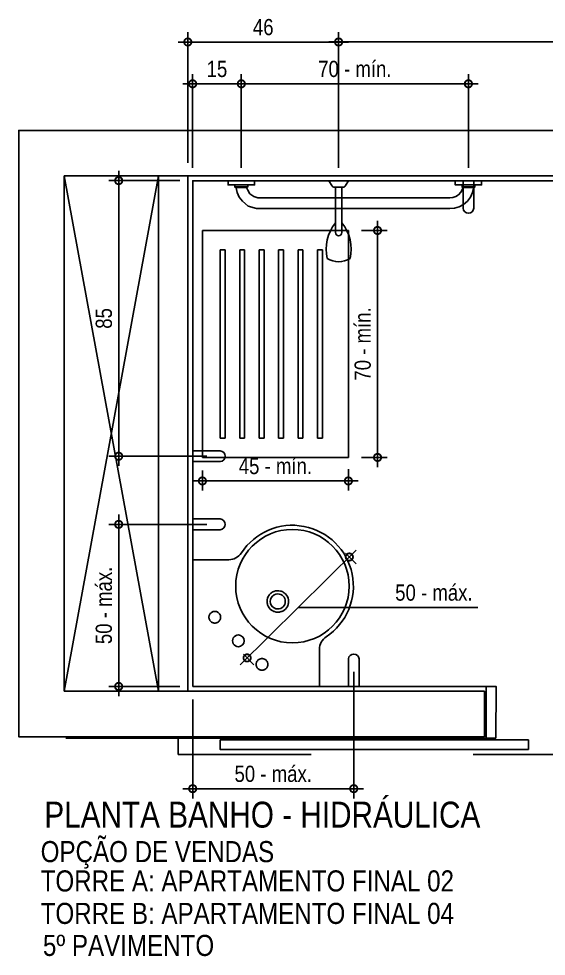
# Model space of a CAD drawing. Header units: metres. Extents: x 3 to 168, y -142 to 28.
# Drawn here: x 83.484 to 85.11, y -97.148 to -94.256 of the extents above; entities that cross this region are included whole.
import ezdxf

# ---------------------------------------------------------------- set-up
doc = ezdxf.new("R2010")
doc.units = ezdxf.units.M
doc.linetypes.add('DASHEDX2', pattern=[1.5, 1, -0.5])
doc.linetypes.add('DASHSPACE', pattern=[30, 12, -18])
for name, color, linetype in [('ARQ-ALV ACAB', 4, 'Continuous'), ('ARQ-ALV OSSO', 5, 'Continuous'), ('ARQ-AUX1', 1, 'Continuous'), ('ARQ-CAX', 1, 'Continuous'), ('ARQ-DIM', 2, 'Continuous'), ('ARQ-HID', 2, 'Continuous'), ('ARQ-PRJ', 7, 'DASHEDX2'), ('ARQ-SIM', 1, 'Continuous'), ('ARQ-TXT', 2, 'Continuous')]:
    doc.layers.add(name, color=color, linetype=linetype)
doc.styles.add('Adesa', font='ARIALN.TTF')
doc.dimstyles.new('ADESA 1-0025', dxfattribs={"dimtxt": 0.05, "dimasz": 0.045, "dimexe": 0.03, "dimexo": 0.04, "dimgap": 0.02, "dimtad": 1, "dimtoh": 1, "dimdec": 0, "dimlfac": 100, "dimzin": 4, "dimtxsty": 'Adesa', "dimblk": 'DOTSMALL', "dimcen": 1, "dimdle": 0.03, "dimclrd": 1, "dimclre": 1, "dimclrt": 256, "dimazin": 1, "dimtm": 1e-09, "dimtfac": 1, "dimtdec": 0, "dimtix": 1, "dimtmove": 2, "dimatfit": 0, "dimldrblk": 'DOTSMALL', "dimfxl": 0.8, "dimtvp": 2, "dimtolj": 1, "dimtzin": 0, "dimarcsym": 0})

# ---------------------------------------------------------------- blocks, each defined once
blk = doc.blocks.new('ARQ-SAN-DUCHA')
at = {"layer": 'ARQ-HID'}
for p, q in [((0, 0.03), (0.015, 0.0213)), ((0, -0.03), (0, 0.03)), ((0.02, -0.0127), (0.02, 0.0127)), ((0.02, 0.01), (0.16, 0.01)), ((0, -0.03), (0.015, -0.0213)), ((0.02, -0.01), (0.16, -0.01))]:
    blk.add_line(p, q, dxfattribs=at)
for centre, radius, start, end in [((0.2107, -0.0904), 0.1288, 76.8369, 128.7713), ((0.1837, 0), 0.0663, 328.1091, 31.8907), ((0.01, 0.0127), 0.01, 359.9999, 59.9999), ((0.16, 0), 0.01, 269.9999, 89.9999), ((0.01, -0.0127), 0.01, 299.9999, 359.9999), ((0.2107, 0.0904), 0.1288, 231.2284, 283.1628)]:
    blk.add_arc(centre, radius, start, end, dxfattribs=at)
blk = doc.blocks.new('CHUVEIRO ACESSIVEL')
for p, q in [((-0.9, 0.3), (-0.9, 1.25)), ((0, 0.3), (-0.9, 0.3))]:
    blk.add_line(p, q)
at = {"color": 1}
for points in [[(-0.9, 1.1094), (-0.9, 1.1906), (-0.8868, 1.1906), (-0.8868, 1.1094)], [(-0.9, 0.4094), (-0.9, 0.4906), (-0.8868, 0.4906), (-0.8868, 0.4094)]]:
    blk.add_lwpolyline(points, close=True, dxfattribs=at)
for points in [[(-0.8809, 1.17), (-0.8868, 1.17)], [(-0.8809, 1.17), (-0.8809, 1.1302)], [(-0.8809, 1.17), (-0.8799, 1.1698)], [(-0.8799, 1.1698), (-0.8792, 1.169)], [(-0.8792, 1.169), (-0.8789, 1.168)], [(-0.8789, 1.168), (-0.8789, 1.1323)], [(-0.8789, 1.1665), (-0.8632, 1.1627)], [(-0.8632, 1.1627), (-0.8494, 1.1562)], [(-0.8809, 1.1302), (-0.8868, 1.1302)], [(-0.8799, 1.1305), (-0.8809, 1.1302)], [(-0.8792, 1.1312), (-0.8799, 1.1305)], [(-0.8789, 1.1323), (-0.8792, 1.1312)], [(-0.8789, 1.1327), (-0.8736, 1.1315)], [(-0.8736, 1.1315), (-0.8645, 1.1267)], [(-0.8494, 1.1562), (-0.8371, 1.1468)], [(-0.8371, 1.1468), (-0.8269, 1.135)], [(-0.8269, 1.135), (-0.8196, 1.1216)], [(-0.8645, 1.1267), (-0.8568, 1.1197)], [(-0.8568, 1.1197), (-0.8511, 1.1113)], [(-0.8511, 1.1113), (-0.8479, 1.1022)], [(-0.8479, 1.1022), (-0.8468, 1.093)], [(-0.8196, 1.1216), (-0.8152, 1.1075)], [(-0.8152, 1.1075), (-0.8138, 1.093)], [(-0.8468, 1.093), (-0.8468, 0.5007), (-0.8511, 0.4887)], [(-0.8138, 1.093), (-0.8138, 0.4972), (-0.8219, 0.4708), (-0.8371, 0.4532)], [(-0.8809, 0.4698), (-0.8868, 0.4698)], [(-0.8809, 0.4698), (-0.8809, 0.43)], [(-0.8809, 0.4698), (-0.8799, 0.4695)], [(-0.8799, 0.4695), (-0.8792, 0.4688)], [(-0.8792, 0.4688), (-0.8789, 0.4677)], [(-0.8789, 0.4677), (-0.8789, 0.432)], [(-0.8772, 0.4672), (-0.8789, 0.4669)], [(-0.871, 0.4696), (-0.8772, 0.4672)], [(-0.8511, 0.4887), (-0.8595, 0.4762), (-0.871, 0.4696)], [(-0.8789, 0.4341), (-0.8729, 0.435)], [(-0.8632, 0.4373), (-0.8729, 0.435)], [(-0.8494, 0.4438), (-0.8632, 0.4373)], [(-0.8371, 0.4532), (-0.8494, 0.4438)], [(-0.8809, 0.43), (-0.8868, 0.43)], [(-0.8799, 0.4302), (-0.8809, 0.43)], [(-0.8792, 0.431), (-0.8799, 0.4302)], [(-0.8789, 0.432), (-0.8792, 0.431)]]:
    blk.add_lwpolyline(points, dxfattribs=at)
at = {"layer": 'ARQ-PRJ'}
for p, q in [((-0.6863, 0.6999), (-0.6124, 0.6999)), ((-0.6863, 0.6999), (-0.6863, 0.6849)), ((-0.6124, 0.6999), (-0.1063, 0.6999)), ((-0.1063, 0.6999), (-0.1063, 0.6849)), ((-0.6863, 0.6849), (-0.5965, 0.6849)), ((-0.5965, 0.6849), (-0.1063, 0.6849)), ((-0.6863, 0.6399), (-0.1063, 0.6399)), ((-0.6863, 0.6399), (-0.6863, 0.6249)), ((-0.1063, 0.6399), (-0.1063, 0.6249)), ((-0.6863, 0.6249), (-0.1063, 0.6249)), ((-0.6863, 0.5799), (-0.1063, 0.5799)), ((-0.6863, 0.5799), (-0.6863, 0.5649)), ((-0.1063, 0.5799), (-0.1063, 0.5649)), ((-0.6863, 0.5649), (-0.1063, 0.5649)), ((-0.6863, 0.5199), (-0.1063, 0.5199)), ((-0.6863, 0.5199), (-0.6863, 0.5049)), ((-0.6863, 0.5049), (-0.1063, 0.5049)), ((-0.1063, 0.5199), (-0.1063, 0.5049)), ((-0.6863, 0.4599), (-0.1063, 0.4599)), ((-0.6863, 0.4599), (-0.6863, 0.4449)), ((-0.6863, 0.4449), (-0.1063, 0.4449)), ((-0.1063, 0.4599), (-0.1063, 0.4449)), ((-0.6863, 0.3999), (-0.1063, 0.3999)), ((-0.6863, 0.3999), (-0.6863, 0.3849)), ((-0.6863, 0.3849), (-0.1063, 0.3849)), ((-0.1063, 0.3999), (-0.1063, 0.3849))]:
    blk.add_line(p, q, dxfattribs=at)
blk.add_lwpolyline([(-0.63, 0.78), (-0.7463, 0.78), (-0.7463, 0.33), (-0.0463, 0.33), (-0.0463, 0.78), (-0.63, 0.78)], dxfattribs=at)
at = {"layer": 'ARQ-SIM'}
for points in [[(-0.9, 1.1665), (-0.8148, 1.1665, -0.913215), (-0.8148, 1.1335), (-0.9, 1.1335)], [(-0.0665, 0.3), (-0.0665, 0.3852, -0.913215), (-0.0335, 0.3852), (-0.0335, 0.3)]]:
    blk.add_lwpolyline(points, format="xyb", dxfattribs=at)
at = {"layer": 'ARQ-HID', "extrusion": (0, 0, -1), "xscale": -1, "zscale": -1}
blk.add_blockref('ARQ-SAN-DUCHA', (0.9, 0.75), dxfattribs=at)
blk = doc.blocks.new('A$C3DDA30F3')
for points in [[(0.03, 0.22), (0, 0.22), (0, 0.21), (0.03, 0.21)], [(0.01, 0.21), (0, 0.21), (0, 0.17), (0.01, 0.17)], [(0.83, 0.205), (1.78, 0.205), (1.78, 0.175), (0.83, 0.175)], [(0, 0.17), (0.03, 0.17), (0.03, 0.01), (0, 0.01)], [(0.93, 0.17), (0.96, 0.17), (0.96, 0.01), (0.93, 0.01)]]:
    blk.add_lwpolyline(points, close=True)
at = {"layer": 'ARQ-PRJ'}
for points in [[(0, 0.22), (1.91, 0.22)], [(1.91, 0.17), (1.91, 0.17), (1.91, 0.22)]]:
    blk.add_lwpolyline(points, dxfattribs=at)
blk = doc.blocks.new('ARQ-CUBA OP2')
for points in [[(0.3901, -0.0022), (0.3901, -0.1139, 0.250875), (0.4107, -0.1524, -1.226887), (0.1493, -0.4111, 0.253672), (0.1104, -0.3901), (0.0022, -0.3901, -0.414214), (-0.0009, -0.387), (-0.0009, -0.0022, -0.414214), (0.0022, 0.0009), (0.387, 0.0009), (0.3878, 0.0008), (0.3886, 0.0005), (0.3892, 0), (0.3897, -0.0007), (0.39, -0.0014)], [(0.14, -0.122, 1), (0.14, -0.1581, 1)], [(0.3066, -0.1338, 1), (0.3066, -0.4836, 1)], [(0.2615, -0.2384, 1), (0.2615, -0.2847, 1)]]:
    blk.add_lwpolyline(points, format="xyb", close=True)
at = {"ltscale": 0.001202}
blk.add_lwpolyline([(0.3901, -0.0024), (0.3901, -0.0022)], dxfattribs=at)
at = {"linetype": 'DASHSPACE'}
for points in [[(0.2128, -0.0493, 1), (0.2128, -0.0853, 1)], [(0.0673, -0.1948, 1), (0.0673, -0.2308, 1)]]:
    blk.add_lwpolyline(points, format="xyb", close=True, dxfattribs=at)
blk.add_lwpolyline([(0.2615, -0.2284), (0.2564, -0.2288), (0.2513, -0.2301), (0.2489, -0.231), (0.2465, -0.2321), (0.2442, -0.2333), (0.242, -0.2348), (0.2381, -0.2381), (0.2348, -0.2421), (0.232, -0.2466), (0.2309, -0.2489), (0.23, -0.2514), (0.2293, -0.2539), (0.2288, -0.2565), (0.2284, -0.2615), (0.2288, -0.2667), (0.23, -0.2718), (0.232, -0.2766), (0.2348, -0.281), (0.2364, -0.2831), (0.2382, -0.285), (0.2401, -0.2868), (0.2421, -0.2884), (0.2443, -0.2898), (0.2466, -0.2911), (0.2491, -0.2922), (0.254, -0.2938), (0.2591, -0.2946), (0.2643, -0.2945), (0.2695, -0.2937), (0.272, -0.293), (0.2745, -0.292), (0.2768, -0.2909), (0.2791, -0.2896), (0.2813, -0.2881), (0.2834, -0.2865), (0.285, -0.285), (0.2883, -0.281), (0.2911, -0.2766), (0.293, -0.2719), (0.2943, -0.2668), (0.2946, -0.2642), (0.2947, -0.2616), (0.2946, -0.259), (0.2943, -0.2564), (0.2938, -0.2538), (0.293, -0.2513), (0.2921, -0.2488), (0.291, -0.2464), (0.2883, -0.2421), (0.285, -0.2381), (0.281, -0.2348), (0.2766, -0.232), (0.2742, -0.2309), (0.2717, -0.23), (0.2692, -0.2293), (0.2666, -0.2288)], close=True)
blk.add_lwpolyline([(-0.0009, -0.387), (-0.0009, -0.6249)])
at = {"layer": 'ARQ-SIM'}
blk.add_lwpolyline([(0.4791, 0.0009), (0.4791, -0.0843, 0.913215), (0.5121, -0.0843), (0.5121, 0.0009)], format="xyb", dxfattribs=at)
blk = doc.blocks.new('_DotSmall')
at = {"color": 0, "linetype": 'ByBlock', "const_width": 0.5}
blk.add_lwpolyline([(-0.0625, 0, 1), (0.0625, 0, 1)], format="xyb", close=True, dxfattribs=at)
blk = doc.blocks.new('*D399')
at = {"layer": 'ARQ-DIM', "color": 1, "lineweight": -2, "transparency": 16777216}
for p, q in [((84.4701, -94.7159), (84.4701, -94.2981)), ((86.0601, -94.6708), (86.0601, -94.2981)), ((84.4401, -94.3281), (86.0901, -94.3281))]:
    blk.add_line(p, q, dxfattribs=at)
at = {"layer": 'Defpoints', "color": 0, "transparency": 16777216}
for p in [(86.0601, -94.3281), (86.0601, -94.7108, 0), (84.4701, -94.7559, 0)]:
    blk.add_point(p, dxfattribs=at)
at = {"layer": 'ARQ-DIM', "color": 1, "lineweight": -2, "transparency": 16777216, "xscale": 0.045, "yscale": 0.045, "zscale": 0.045, "rotation": 180}
blk.add_blockref('_DotSmall', (84.4701, -94.3281), dxfattribs=at)
at = {"layer": 'ARQ-DIM', "color": 1, "lineweight": -2, "transparency": 16777216, "xscale": 0.045, "yscale": 0.045, "zscale": 0.045}
blk.add_blockref('_DotSmall', (86.0601, -94.3281), dxfattribs=at)
at = {"layer": 'ARQ-DIM', "transparency": 16777216, "insert": (85.2651, -94.2825), "char_height": 0.05, "attachment_point": 5, "style": 'Adesa'}
blk.add_mtext('\\A1;159', dxfattribs=at)
blk = doc.blocks.new('*D403')
at = {"layer": 'ARQ-DIM', "color": 1, "lineweight": -2, "transparency": 16777216}
for p, q in [((84.0052, -94.7009), (84.0052, -94.2982)), ((84.4701, -94.7159), (84.4701, -94.2982)), ((84.5001, -94.3282), (83.9752, -94.3282))]:
    blk.add_line(p, q, dxfattribs=at)
at = {"layer": 'Defpoints', "color": 0, "transparency": 16777216}
for p in [(84.0052, -94.3282), (84.0052, -94.7409), (84.4701, -94.7559)]:
    blk.add_point(p, dxfattribs=at)
at = {"layer": 'ARQ-DIM', "color": 1, "lineweight": -2, "transparency": 16777216, "xscale": 0.045, "yscale": 0.045, "zscale": 0.045, "rotation": 180}
blk.add_blockref('_DotSmall', (84.0052, -94.3282), dxfattribs=at)
at = {"layer": 'ARQ-DIM', "color": 1, "lineweight": -2, "transparency": 16777216, "xscale": 0.045, "yscale": 0.045, "zscale": 0.045}
blk.add_blockref('_DotSmall', (84.4701, -94.3282), dxfattribs=at)
at = {"layer": 'ARQ-DIM', "transparency": 16777216, "insert": (84.2377, -94.2826), "char_height": 0.05, "attachment_point": 5, "style": 'Adesa'}
blk.add_mtext('\\A1;46', dxfattribs=at)
blk = doc.blocks.new('*D404')
at = {"layer": 'ARQ-DIM', "color": 1, "lineweight": -2, "transparency": 16777216}
for p, q in [((84.1701, -94.7159), (84.1701, -94.4271)), ((84.8701, -94.7159), (84.8701, -94.4271)), ((84.1401, -94.4571), (84.9001, -94.4571))]:
    blk.add_line(p, q, dxfattribs=at)
at = {"layer": 'Defpoints', "color": 0, "transparency": 16777216}
for p in [(84.8701, -94.4571), (84.1701, -94.7559, -0.0001), (84.8701, -94.7559, -0.0001)]:
    blk.add_point(p, dxfattribs=at)
at = {"layer": 'ARQ-DIM', "color": 1, "lineweight": -2, "transparency": 16777216, "xscale": 0.045, "yscale": 0.045, "zscale": 0.045, "rotation": 180}
blk.add_blockref('_DotSmall', (84.1701, -94.4571), dxfattribs=at)
at = {"layer": 'ARQ-DIM', "color": 1, "lineweight": -2, "transparency": 16777216, "xscale": 0.045, "yscale": 0.045, "zscale": 0.045}
blk.add_blockref('_DotSmall', (84.8701, -94.4571), dxfattribs=at)
at = {"layer": 'ARQ-DIM', "transparency": 16777216, "insert": (84.5201, -94.4115), "char_height": 0.05, "attachment_point": 5, "style": 'Adesa'}
blk.add_mtext('\\A1;70 - mín.', dxfattribs=at)
blk = doc.blocks.new('*D405')
at = {"layer": 'ARQ-DIM', "color": 1, "lineweight": -2, "transparency": 16777216}
for p, q in [((84.0201, -94.7159), (84.0201, -94.4271)), ((84.1701, -94.4298), (84.1701, -94.4271)), ((83.9901, -94.4571), (84.2001, -94.4571))]:
    blk.add_line(p, q, dxfattribs=at)
at = {"layer": 'Defpoints', "color": 0, "transparency": 16777216}
for p in [(84.1701, -94.4571), (84.1701, -94.4698), (84.0201, -94.7559, -0.0001)]:
    blk.add_point(p, dxfattribs=at)
at = {"layer": 'ARQ-DIM', "color": 1, "lineweight": -2, "transparency": 16777216, "xscale": 0.045, "yscale": 0.045, "zscale": 0.045, "rotation": 180}
blk.add_blockref('_DotSmall', (84.0201, -94.4571), dxfattribs=at)
at = {"layer": 'ARQ-DIM', "color": 1, "lineweight": -2, "transparency": 16777216, "xscale": 0.045, "yscale": 0.045, "zscale": 0.045}
blk.add_blockref('_DotSmall', (84.1701, -94.4571), dxfattribs=at)
at = {"layer": 'ARQ-DIM', "transparency": 16777216, "insert": (84.0951, -94.4115), "char_height": 0.05, "attachment_point": 5, "style": 'Adesa'}
blk.add_mtext('\\A1;15', dxfattribs=at)
blk = doc.blocks.new('*D400')
at = {"layer": 'ARQ-DIM', "color": 1, "lineweight": -2, "transparency": 16777216}
for p, q in [((84.5901, -95.6395), (84.5901, -94.8795)), ((84.5402, -94.9095), (84.6201, -94.9095)), ((84.5402, -95.6095), (84.6201, -95.6095))]:
    blk.add_line(p, q, dxfattribs=at)
at = {"layer": 'Defpoints', "color": 0, "transparency": 16777216}
for p in [(84.5002, -94.9095), (84.5901, -94.9095), (84.5002, -95.6095)]:
    blk.add_point(p, dxfattribs=at)
at = {"layer": 'ARQ-DIM', "color": 1, "lineweight": -2, "transparency": 16777216, "xscale": 0.045, "yscale": 0.045, "zscale": 0.045}
for p, rotation in [((84.5901, -94.9095), 90), ((84.5901, -95.6095), 270)]:
    blk.add_blockref('_DotSmall', p, dxfattribs=dict(at, rotation=rotation))
at = {"layer": 'ARQ-DIM', "transparency": 16777216, "insert": (84.5445, -95.2595), "char_height": 0.05, "attachment_point": 5, "rotation": 90, "style": 'Adesa'}
blk.add_mtext('\\A1;70 - mín.', dxfattribs=at)
blk = doc.blocks.new('*D401')
at = {"layer": 'ARQ-DIM', "color": 1, "lineweight": -2, "transparency": 16777216}
for p, q in [((84.0502, -95.6495), (84.0502, -95.712)), ((84.5002, -95.6458), (84.5002, -95.712)), ((84.0202, -95.682), (84.5302, -95.682))]:
    blk.add_line(p, q, dxfattribs=at)
at = {"layer": 'Defpoints', "color": 0, "transparency": 16777216}
for p in [(84.0502, -95.6095), (84.5002, -95.6058), (84.5002, -95.682)]:
    blk.add_point(p, dxfattribs=at)
at = {"layer": 'ARQ-DIM', "color": 1, "lineweight": -2, "transparency": 16777216, "xscale": 0.045, "yscale": 0.045, "zscale": 0.045, "rotation": 180}
blk.add_blockref('_DotSmall', (84.0502, -95.682), dxfattribs=at)
at = {"layer": 'ARQ-DIM', "color": 1, "lineweight": -2, "transparency": 16777216, "xscale": 0.045, "yscale": 0.045, "zscale": 0.045}
blk.add_blockref('_DotSmall', (84.5002, -95.682), dxfattribs=at)
at = {"layer": 'ARQ-DIM', "transparency": 16777216, "insert": (84.2752, -95.6364), "char_height": 0.05, "attachment_point": 5, "style": 'Adesa'}
blk.add_mtext('\\A1;45 - mín.', dxfattribs=at)
blk = doc.blocks.new('*D402')
at = {"layer": 'ARQ-DIM', "color": 1, "lineweight": -2, "transparency": 16777216}
for p, q in [((83.7921, -94.7258), (83.7921, -95.6358)), ((83.9801, -94.7558), (83.7621, -94.7558)), ((84.0638, -95.6058), (83.7621, -95.6058))]:
    blk.add_line(p, q, dxfattribs=at)
at = {"layer": 'Defpoints', "color": 0, "transparency": 16777216}
for p in [(84.0201, -94.7558), (83.7921, -95.6058), (84.1038, -95.6058)]:
    blk.add_point(p, dxfattribs=at)
at = {"layer": 'ARQ-DIM', "color": 1, "lineweight": -2, "transparency": 16777216, "xscale": 0.045, "yscale": 0.045, "zscale": 0.045}
for p, rotation in [((83.7921, -94.7558), 90), ((83.7921, -95.6058), 270)]:
    blk.add_blockref('_DotSmall', p, dxfattribs=dict(at, rotation=rotation))
at = {"layer": 'ARQ-DIM', "transparency": 16777216, "insert": (83.7466, -95.1808), "char_height": 0.05, "attachment_point": 5, "rotation": 90, "style": 'Adesa'}
blk.add_mtext('\\A1;85', dxfattribs=at)
blk = doc.blocks.new('*D406')
at = {"layer": 'ARQ-DIM', "color": 1, "lineweight": -2, "transparency": 16777216}
for p, q in [((84.5167, -96.2713), (84.5167, -96.6612)), ((84.0202, -96.3559), (84.0202, -96.6612)), ((83.9902, -96.6312), (84.5467, -96.6312))]:
    blk.add_line(p, q, dxfattribs=at)
at = {"layer": 'Defpoints', "color": 0, "transparency": 16777216}
for p in [(84.5167, -96.2313), (84.0202, -96.3159), (84.5167, -96.6312)]:
    blk.add_point(p, dxfattribs=at)
at = {"layer": 'ARQ-DIM', "color": 1, "lineweight": -2, "transparency": 16777216, "xscale": 0.045, "yscale": 0.045, "zscale": 0.045, "rotation": 180}
blk.add_blockref('_DotSmall', (84.0202, -96.6312), dxfattribs=at)
at = {"layer": 'ARQ-DIM', "color": 1, "lineweight": -2, "transparency": 16777216, "xscale": 0.045, "yscale": 0.045, "zscale": 0.045}
blk.add_blockref('_DotSmall', (84.5167, -96.6312), dxfattribs=at)
at = {"layer": 'ARQ-DIM', "transparency": 16777216, "insert": (84.2685, -96.5857), "char_height": 0.05, "attachment_point": 5, "style": 'Adesa'}
blk.add_mtext('\\A1;50 - máx.', dxfattribs=at)
blk = doc.blocks.new('*D407')
at = {"layer": 'ARQ-DIM', "color": 1, "lineweight": -2, "transparency": 16777216}
for p, q in [((84.5244, -95.8955), (84.1668, -96.249)), ((84.4914, -95.9048), (84.5241, -95.9379)), ((84.3456, -96.0722), (84.6281, -96.0722)), ((84.6281, -96.0722), (84.8996, -96.0722)), ((84.1765, -96.2161), (84.2092, -96.2492))]:
    blk.add_line(p, q, dxfattribs=at)
at = {"layer": 'Defpoints', "color": 0, "transparency": 16777216}
for p in [(84.4633, -95.8763), (84.1484, -96.1877), (84.1881, -96.2279)]:
    blk.add_point(p, dxfattribs=at)
at = {"layer": 'ARQ-DIM', "color": 1, "lineweight": -2, "transparency": 16777216, "xscale": 0.045, "yscale": 0.045, "zscale": 0.045}
for p, rotation in [((84.5031, -95.9166), 44.67332194255207), ((84.1881, -96.2279), 224.6733219425521)]:
    blk.add_blockref('_DotSmall', p, dxfattribs=dict(at, rotation=rotation))
at = {"layer": 'ARQ-DIM', "transparency": 16777216, "insert": (84.7638, -96.0267), "char_height": 0.05, "attachment_point": 5, "style": 'Adesa'}
blk.add_mtext('\\A1;50 - máx.', dxfattribs=at)
blk = doc.blocks.new('*D408')
at = {"layer": 'ARQ-DIM', "color": 1, "lineweight": -2, "transparency": 16777216}
for p, q in [((83.7921, -95.7859), (83.7921, -96.3459)), ((84.0639, -95.8159), (83.7621, -95.8159)), ((83.9802, -96.3159), (83.7621, -96.3159))]:
    blk.add_line(p, q, dxfattribs=at)
at = {"layer": 'Defpoints', "color": 0, "transparency": 16777216}
for p in [(84.1039, -95.8159, -0.0001), (83.7921, -96.3159), (84.0202, -96.3159, 0)]:
    blk.add_point(p, dxfattribs=at)
at = {"layer": 'ARQ-DIM', "color": 1, "lineweight": -2, "transparency": 16777216, "xscale": 0.045, "yscale": 0.045, "zscale": 0.045}
for p, rotation in [((83.7921, -95.8159), 90), ((83.7921, -96.3159), 270)]:
    blk.add_blockref('_DotSmall', p, dxfattribs=dict(at, rotation=rotation))
at = {"layer": 'ARQ-DIM', "transparency": 16777216, "insert": (83.7466, -96.0659), "char_height": 0.05, "width": 0.268666, "attachment_point": 5, "rotation": 90, "style": 'Adesa'}
blk.add_mtext('\\A1;50 - máx.', dxfattribs=at)
blk = doc.blocks.new('AREAS MOLHADAS')
at = {"layer": 'ARQ-ALV ACAB'}
blk.add_line((84.9252, -96.4758, 0), (83.6291, -96.4759, 0), dxfattribs=at)
at = {"layer": 'ARQ-ALV ACAB', "elevation": 0}
for points in [[(85.8852, -96.3159), (86.5603, -96.3159), (86.5603, -94.7559), (84.0202, -94.7559), (84.0202, -96.3159)], [(84.9252, -96.3158), (84.0202, -96.3159)], [(84.9252, -96.3158), (84.9252, -96.4758)]]:
    blk.add_lwpolyline(points, dxfattribs=at)
at = {"layer": 'ARQ-ALV OSSO'}
for p, q in [((83.6241, -96.3309, 0), (83.6241, -94.7412, 0)), ((83.6241, -94.7412, 0), (83.9153, -94.7412, 0)), ((83.9153, -94.7412, 0), (83.9153, -96.3309, 0)), ((84.0052, -94.7409, 0), (84.0052, -96.3309, 0)), ((83.9153, -96.3309, 0), (83.6241, -96.3309, 0))]:
    blk.add_line(p, q, dxfattribs=at)
at = {"layer": 'ARQ-ALV OSSO', "elevation": 0}
for points in [[(86.7153, -94.6009), (83.4841, -94.6009), (83.4841, -96.4709), (84.9202, -96.4708)], [(83.6241, -94.7423), (83.6241, -94.7409)], [(86.5753, -94.7409), (83.6244, -94.7409)], [(84.0052, -94.7409), (84.0052, -94.7412)], [(83.6241, -95.5609), (83.6241, -96.3309)], [(84.9202, -96.3308), (83.6241, -96.3309)], [(84.9202, -96.3308), (84.9202, -96.4708)]]:
    blk.add_lwpolyline(points, dxfattribs=at)
at = {"layer": 'ARQ-ALV OSSO'}
blk.add_lwpolyline([(83.9153, -94.7409), (83.9153, -94.7412)], dxfattribs=at)
at = {"layer": 'ARQ-AUX1', "elevation": 0}
for points in [[(83.9153, -94.7409), (83.6241, -96.3309)], [(83.9153, -96.3309), (83.6241, -94.7409)]]:
    blk.add_lwpolyline(points, dxfattribs=at)
at = {"layer": 'ARQ-SIM', "elevation": -0.0001}
blk.add_lwpolyline([(84.0202, -95.7994), (84.1054, -95.7994, -0.913215), (84.1054, -95.8324), (84.0202, -95.8324)], format="xyb", dxfattribs=at)
at = {"layer": 'ARQ-CAX', "rotation": 179.9933788427209}
blk.add_blockref('A$C3DDA30F3', (85.8852, -96.3059, 0), dxfattribs=at)
at = {"layer": 'ARQ-HID', "rotation": 270}
blk.add_blockref('CHUVEIRO ACESSIVEL', (83.7202, -95.6559, 0), dxfattribs=at)
at = {"layer": 'ARQ-HID', "xscale": -1, "rotation": 179.9993942418449}
blk.add_blockref('ARQ-CUBA OP2', (84.0211, -96.3152), dxfattribs=at)
at = {"layer": 'ARQ-TXT', "ltscale": 0.5, "style": 'Adesa'}
blk.add_text('PLANTA BANHO - HIDRÁULICA', height=0.08, dxfattribs=at).set_placement((83.563, -96.7513, 0))
at = {"layer": 'ARQ-TXT', "style": 'Adesa'}
for s, p in [('OPÇÃO DE VENDAS', (83.5516, -96.8578, 217.9394)), ('TORRE A: APARTAMENTO FINAL 02', (83.5516, -96.9482, 217.9394)), ('TORRE B: APARTAMENTO FINAL 04 ', (83.5516, -97.0483, 217.9394)), ('5º PAVIMENTO', (83.5587, -97.1471, 326.909))]:
    blk.add_text(s, height=0.065, dxfattribs=at).set_placement(p)
at = {"layer": 'ARQ-DIM'}
for base, p2, picture, middle in [((84.0052, -94.3282, 0), (84.0052, -94.7409, 0), '*D403', (84.2377, -94.2826, 0)), ((86.0601, -94.3281, 0), (86.0601, -94.7108, 0), '*D399', (85.2651, -94.2825, 0))]:
    dim = blk.add_linear_dim(base=base, p1=(84.4701, -94.7559, 0), p2=p2, dimstyle='ADESA 1-0025', dxfattribs=at)
    dim.commit()
    dim.dimension.update_dxf_attribs({"geometry": picture, "text_midpoint": middle})
for base, p1, p2, angle, text, picture, middle in [((84.8701, -94.4571, 0.0001), (84.1701, -94.7559, 0), (84.8701, -94.7559, 0), 180, '<> - mín.', '*D404', (84.5201, -94.4115, 0.0001)), ((83.7921, -96.3159, 0), (84.1039, -95.8159, -0.0001), (84.0202, -96.3159, 0), 90, '<> - máx.', '*D408', (83.7466, -96.0659, 0))]:
    dim = blk.add_linear_dim(base=base, p1=p1, p2=p2, angle=angle, text=text, dimstyle='ADESA 1-0025', dxfattribs=at)
    dim.commit()
    dim.dimension.update_dxf_attribs({"geometry": picture, "text_midpoint": middle})
for base, p1, p2, angle, picture, middle in [((84.1701, -94.4571, 0.0001), (84.0201, -94.7559, 0), (84.1701, -94.4698, 0.0001), 180, '*D405', (84.0951, -94.4115, 0.0001)), ((83.7921, -95.6058, 0), (84.0201, -94.7558, 0), (84.1038, -95.6058, 0), 270, '*D402', (83.7466, -95.1808, 0))]:
    dim = blk.add_linear_dim(base=base, p1=p1, p2=p2, angle=angle, dimstyle='ADESA 1-0025', dxfattribs=at)
    dim.commit()
    dim.dimension.update_dxf_attribs({"geometry": picture, "text_midpoint": middle})
dim = blk.add_linear_dim(base=(84.5901, -94.9095, 0), p1=(84.5002, -95.6095, 0), p2=(84.5002, -94.9095, 0), angle=90, text='<> - mín.', dimstyle='ADESA 1-0025', override={"dimtxsty": 'Adesa'}, dxfattribs=at)
dim.commit()
dim.dimension.update_dxf_attribs({"geometry": '*D400', "text_midpoint": (84.5445, -95.2595, 0)})
for base, p1, p2, text, picture, middle in [((84.5002, -95.682, 0), (84.0502, -95.6095, 0), (84.5002, -95.6058, 0), '<> - mín.', '*D401', (84.2752, -95.6364, 0)), ((84.5167, -96.6312, 0), (84.0202, -96.3159, 0), (84.5167, -96.2313, 0), '<> - máx.', '*D406', (84.2685, -96.5857, 0))]:
    dim = blk.add_linear_dim(base=base, p1=p1, p2=p2, text=text, dimstyle='ADESA 1-0025', dxfattribs=at)
    dim.commit()
    dim.dimension.update_dxf_attribs({"geometry": picture, "text_midpoint": middle})
dim = blk.add_linear_dim(base=(84.1881, -96.2279, 0), p1=(84.4633, -95.8763, 0), p2=(84.1484, -96.1877, 0), angle=224.6733, text='50 - máx.', dimstyle='ADESA 1-0025', override={"dimtmove": 1}, dxfattribs=at)
dim.commit()
dim.dimension.update_dxf_attribs({"geometry": '*D407', "text_midpoint": (84.6481, -96.0722, 0), "dimtype": 129})

msp = doc.modelspace()

# ---------------------------------------------------------------- block references
msp.add_blockref('AREAS MOLHADAS', (0, 0))

doc.saveas('drawing.dxf')
